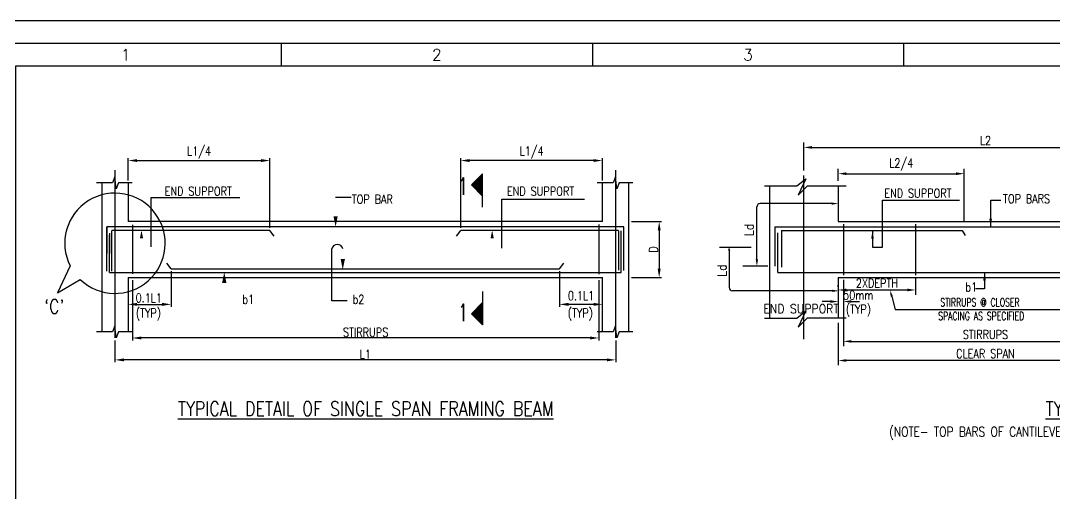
# Model space of a CAD drawing. Extents: x 455722 to 896904, y -439105 to -272741.
# Drawn here: x 513682 to 545775, y -287431 to -272741 of the extents above; entities that cross this region are included whole.
import ezdxf
from ezdxf.enums import TextEntityAlignment as Align
from ezdxf.lldxf.tags import DXFTag

# ---------------------------------------------------------------- set-up
doc = ezdxf.new("R2010")
doc.units = 0
doc.header["$LTSCALE"] = 500
doc.header["$MEASUREMENT"] = 0
doc.layers.get('DEFPOINTS').update_dxf_attribs({"color": 4})
for name, color, linetype in [('07', 5, 'Continuous'), ('09', 6, 'Continuous'), ('BRAKE LINE', 8, 'Continuous'), ('CEN', 8, 'CENTER'), ('DIM', 5, 'Continuous'), ('hat', 8, 'Continuous'), ('LINK', 2, 'Continuous'), ('NO. SECTION', 1, 'Continuous'), ('PNA', 10, 'Continuous'), ('REINFORCEMENT', 6, 'Continuous'), ('S-COLUMN', 1, 'Continuous'), ('S-CONCRET LINE', 4, 'Continuous'), ('S-REINFORCEMENT', 6, 'Continuous'), ('S-SCHEDULE', 2, 'Continuous'), ('S-TEXT-1', 4, 'Continuous'), ('S-TITLE', 6, 'Continuous'), ('STIRRUPS', 2, 'Continuous'), ('TEXT1', 2, 'Continuous')]:
    doc.layers.add(name, color=color, linetype=linetype)
doc.styles.add('ROMANC', font='simplex.shx', dxfattribs={"width": 0.8, "height": 250})
doc.styles.add('ROMANS', font='simplex.shx', dxfattribs={"width": 0.8, "height": 275, "bigfont": 'bigfont.shx'})
doc.styles.add('ROMENT', font='simplex.shx', dxfattribs={"bigfont": 'bigfont.shx'})
tags = doc.linetypes.add('CENTER', pattern=[2, 1.25, -0.25, 0.25, -0.25]).pattern_tags.tags
tags[10:11] = [DXFTag(74, 4), DXFTag(75, 0), DXFTag(340, '0'), DXFTag(46, 1.0), DXFTag(50, 0.0), DXFTag(44, 0.0), DXFTag(45, 0.0)]
tags[8:9] = [DXFTag(74, 4), DXFTag(75, 0), DXFTag(340, '0'), DXFTag(46, 1.0), DXFTag(50, 0.0), DXFTag(44, 0.0), DXFTag(45, 0.0)]
tags[6:7] = [DXFTag(74, 4), DXFTag(75, 0), DXFTag(340, '0'), DXFTag(46, 1.0), DXFTag(50, 0.0), DXFTag(44, 0.0), DXFTag(45, 0.0)]
tags[4:5] = [DXFTag(74, 4), DXFTag(75, 0), DXFTag(340, '0'), DXFTag(46, 1.0), DXFTag(50, 0.0), DXFTag(44, 0.0), DXFTag(45, 0.0)]
doc.dimstyles.new('Copy of INT2TIMES', dxfattribs={"dimtxt": 300, "dimasz": 275, "dimexe": 75, "dimexo": 75, "dimgap": 40, "dimtad": 1, "dimdec": 0, "dimlfac": 0.5, "dimrnd": 5, "dimzin": 0, "dimdsep": 46, "dimtxsty": 'ROMANS', "dimcen": -1, "dimclrd": 5, "dimclre": 5, "dimclrt": 4, "dimadec": 0, "dimazin": 0, "dimtfac": 1, "dimtdec": 0, "dimtix": 1, "dimtofl": 0, "dimtmove": 2, "dimatfit": 3, "dimfxl": 0, "dimtolj": 1, "dimtzin": 0, "dimarcsym": 0})
doc.dimstyles.new('INT1', dxfattribs={"dimtxt": 250, "dimasz": 250, "dimexe": 150, "dimexo": 60, "dimgap": 75, "dimtad": 1, "dimdec": 0, "dimzin": 0, "dimdsep": 46, "dimtxsty": 'ROMANS', "dimcen": -250, "dimclrd": 5, "dimclre": 5, "dimclrt": 4, "dimadec": 0, "dimazin": 0, "dimtfac": 1, "dimtdec": 0, "dimtix": 1, "dimtofl": 0, "dimtmove": 2, "dimatfit": 3, "dimfxl": 0, "dimtolj": 1, "dimtzin": 0, "dimarcsym": 0})
pattern_1 = [(225, (530373.528, -185814.736), (-19.505621, 19.505621), [])]

# ---------------------------------------------------------------- blocks, each defined once
blk = doc.blocks.new('A1')
at = {"flags": 128}
blk.add_lwpolyline([(0, 0), (82779, 0), (82779, 58231), (0, 58231)], close=True, dxfattribs=at)
at = {"layer": 'PNA'}
for p, q in [((7718, 57739), (7718, 57247)), ((14453, 57739), (14453, 57247)), ((21187, 57739), (21187, 57247))]:
    blk.add_line(p, q, dxfattribs=at)
at = {"layer": 'PNA', "color": 1}
for points in [[(984, 492), (82287, 492), (82287, 57739), (984, 57739)], [(1969, 984), (81794, 984), (81794, 57247), (1969, 57247)]]:
    blk.add_lwpolyline(points, close=True, dxfattribs=at)
at = {"layer": 'PNA', "style": 'ROMANS'}
for s, p in [('1', (4352, 57493)), ('2', (11086, 57493)), ('3', (17821, 57493))]:
    blk.add_text(s, height=246, dxfattribs=at).set_placement(p, align=Align.MIDDLE)
blk = doc.blocks.new('*D24')
at = {"layer": 'DEFPOINTS', "color": 0, "ltscale": 2}
for p in [(517149, -280728), (531636, -280728), (517149, -282603)]:
    blk.add_point(p, dxfattribs=at)
at = {"layer": 'DIM', "color": 5, "lineweight": -2, "ltscale": 2}
for p, q in [((517149, -280803), (517149, -282678)), ((531636, -280803), (531636, -282678)), ((531361, -282603), (517424, -282603))]:
    blk.add_line(p, q, dxfattribs=at)
at = {"layer": 'DIM', "color": 5, "ltscale": 2}
for points in [[(517424, -282557), (517424, -282648), (517149, -282603)], [(531361, -282557), (531361, -282648), (531636, -282603)]]:
    blk.add_solid(points, dxfattribs=at)
at = {"layer": 'DIM', "color": 4, "ltscale": 2, "insert": (524392, -282425), "char_height": 275, "attachment_point": 5, "style": 'ROMANS'}
blk.add_mtext('\\A1;STIRRUPS', dxfattribs=at)
blk = doc.blocks.new('*D25')
at = {"layer": 'DEFPOINTS', "color": 0, "ltscale": 2}
for p in [(516610, -282603), (532156, -282603), (516610, -283284)]:
    blk.add_point(p, dxfattribs=at)
at = {"layer": 'DIM', "color": 5, "lineweight": -2, "ltscale": 2}
for p, q in [((516610, -282678), (516610, -283359)), ((532156, -282678), (532156, -283359)), ((531881, -283284), (516885, -283284))]:
    blk.add_line(p, q, dxfattribs=at)
at = {"layer": 'DIM', "color": 5, "ltscale": 2}
for points in [[(516885, -283238), (516885, -283330), (516610, -283284)], [(531881, -283238), (531881, -283330), (532156, -283284)]]:
    blk.add_solid(points, dxfattribs=at)
at = {"layer": 'DIM', "color": 4, "ltscale": 2, "insert": (524383, -283106), "char_height": 275, "attachment_point": 5, "style": 'ROMANS'}
blk.add_mtext('\\A1;L1', dxfattribs=at)
blk = doc.blocks.new('*D26')
at = {"layer": 'DEFPOINTS', "color": 0, "ltscale": 2}
for p in [(518350, -280453), (517022, -281558), (518350, -281558)]:
    blk.add_point(p, dxfattribs=at)
at = {"layer": 'DIM', "color": 5, "lineweight": -2, "ltscale": 2}
for p, q in [((518350, -280528), (518350, -281633)), ((517297, -281558), (518075, -281558))]:
    blk.add_line(p, q, dxfattribs=at)
at = {"layer": 'DIM', "color": 5, "ltscale": 2}
for points in [[(517297, -281512), (517297, -281604), (517022, -281558)], [(518075, -281512), (518075, -281604), (518350, -281558)]]:
    blk.add_solid(points, dxfattribs=at)
at = {"layer": 'DIM', "color": 4, "ltscale": 2, "insert": (517659, -281358), "char_height": 275, "attachment_point": 5, "style": 'ROMANS'}
blk.add_mtext('\\A1;0.1L1', dxfattribs=at)
blk = doc.blocks.new('*D27')
at = {"layer": 'DEFPOINTS', "color": 0, "ltscale": 2}
for p in [(532569, -278984), (532569, -280728), (533506, -280728)]:
    blk.add_point(p, dxfattribs=at)
at = {"layer": 'DIM', "color": 5, "lineweight": -2, "ltscale": 2}
for p, q in [((532644, -278984), (533581, -278984)), ((533506, -279259), (533506, -280453)), ((532644, -280728), (533581, -280728))]:
    blk.add_line(p, q, dxfattribs=at)
at = {"layer": 'DIM', "color": 5, "ltscale": 2}
for points in [[(533460, -279259), (533552, -279259), (533506, -278984)], [(533460, -280453), (533552, -280453), (533506, -280728)]]:
    blk.add_solid(points, dxfattribs=at)
at = {"layer": 'DIM', "color": 4, "ltscale": 2, "insert": (533329, -279856), "char_height": 275, "attachment_point": 5, "rotation": 90, "style": 'ROMANS'}
blk.add_mtext('\\A1;D', dxfattribs=at)
blk = doc.blocks.new('*D28')
at = {"layer": 'DEFPOINTS', "color": 0, "ltscale": 2}
for p in [(521422, -277089), (517022, -277784), (521422, -279259)]:
    blk.add_point(p, dxfattribs=at)
at = {"layer": 'DIM', "color": 5, "lineweight": -2, "ltscale": 2}
for p, q in [((517022, -277709), (517022, -277014)), ((517297, -277089), (521147, -277089)), ((521422, -279184), (521422, -277014))]:
    blk.add_line(p, q, dxfattribs=at)
at = {"layer": 'DIM', "color": 5, "ltscale": 2}
for points in [[(517297, -277044), (517297, -277135), (517022, -277089)], [(521147, -277044), (521147, -277135), (521422, -277089)]]:
    blk.add_solid(points, dxfattribs=at)
at = {"layer": 'DIM', "color": 4, "ltscale": 2, "insert": (519222, -276840), "char_height": 275, "attachment_point": 5, "style": 'ROMANS'}
blk.add_mtext('\\A1;L1/4', dxfattribs=at)
blk = doc.blocks.new('*D29')
at = {"layer": 'DEFPOINTS', "color": 0, "ltscale": 2}
for p in [(527344, -277089), (531744, -277784), (527344, -279259)]:
    blk.add_point(p, dxfattribs=at)
at = {"layer": 'DIM', "color": 5, "lineweight": -2, "ltscale": 2}
for p, q in [((527344, -279184), (527344, -277014)), ((531469, -277089), (527619, -277089)), ((531744, -277709), (531744, -277014))]:
    blk.add_line(p, q, dxfattribs=at)
at = {"layer": 'DIM', "color": 5, "ltscale": 2}
for points in [[(527619, -277044), (527619, -277135), (527344, -277089)], [(531469, -277044), (531469, -277135), (531744, -277089)]]:
    blk.add_solid(points, dxfattribs=at)
at = {"layer": 'DIM', "color": 4, "ltscale": 2, "insert": (529544, -276840), "char_height": 275, "attachment_point": 5, "style": 'ROMANS'}
blk.add_mtext('\\A1;L1/4', dxfattribs=at)
blk = doc.blocks.new('*D41')
at = {"layer": 'DEFPOINTS', "color": 0, "ltscale": 2}
for p in [(530416, -280453), (530416, -281558), (531744, -281558)]:
    blk.add_point(p, dxfattribs=at)
at = {"layer": 'DIM', "color": 5, "lineweight": -2, "ltscale": 2}
for p, q in [((530416, -280528), (530416, -281633)), ((531469, -281558), (530691, -281558))]:
    blk.add_line(p, q, dxfattribs=at)
at = {"layer": 'DIM', "color": 5, "ltscale": 2}
for points in [[(530691, -281512), (530691, -281604), (530416, -281558)], [(531469, -281512), (531469, -281604), (531744, -281558)]]:
    blk.add_solid(points, dxfattribs=at)
at = {"layer": 'DIM', "color": 4, "ltscale": 2, "insert": (531080, -281289), "char_height": 275, "attachment_point": 5, "style": 'ROMANS'}
blk.add_mtext('\\A1;0.1L1', dxfattribs=at)
blk = doc.blocks.new('*D69')
at = {"layer": 'DEFPOINTS', "color": 0}
for p in [(542977, -277497), (539067, -277872), (542977, -279137)]:
    blk.add_point(p, dxfattribs=at)
at = {"layer": 'DIM', "color": 5, "lineweight": -2}
for p, q in [((539067, -277722), (539067, -277347)), ((539317, -277497), (542727, -277497)), ((542977, -278987), (542977, -277347))]:
    blk.add_line(p, q, dxfattribs=at)
at = {"layer": 'DIM', "color": 5}
for points in [[(539317, -277456), (539317, -277539), (539067, -277497)], [(542727, -277456), (542727, -277539), (542977, -277497)]]:
    blk.add_solid(points, dxfattribs=at)
at = {"layer": 'DIM', "color": 4, "insert": (541022, -277213), "char_height": 275, "attachment_point": 5, "style": 'ROMANS'}
blk.add_mtext('\\A1;L2/4', dxfattribs=at)
blk = doc.blocks.new('*D71')
at = {"layer": 'DEFPOINTS', "color": 0}
for p in [(539067, -281983), (548205, -281983), (539067, -283302)]:
    blk.add_point(p, dxfattribs=at)
at = {"layer": 'DIM', "color": 5, "lineweight": -2}
for p, q in [((539067, -282133), (539067, -283452)), ((548205, -282133), (548205, -283452)), ((547955, -283302), (539317, -283302))]:
    blk.add_line(p, q, dxfattribs=at)
at = {"layer": 'DIM', "color": 5}
for points in [[(539317, -283261), (539317, -283344), (539067, -283302)], [(547955, -283261), (547955, -283344), (548205, -283302)]]:
    blk.add_solid(points, dxfattribs=at)
at = {"layer": 'DIM', "color": 4, "insert": (543636, -283090), "char_height": 275, "attachment_point": 5, "style": 'ROMANS'}
blk.add_mtext('\\A1;CLEAR SPAN', dxfattribs=at)
blk = doc.blocks.new('*D72')
at = {"layer": 'DEFPOINTS', "color": 0}
for p in [(539227, -280648), (548045, -280648), (548045, -282708)]:
    blk.add_point(p, dxfattribs=at)
at = {"layer": 'DIM', "color": 5, "lineweight": -2}
for p, q in [((539227, -280798), (539227, -282858)), ((548045, -280798), (548045, -282858)), ((539477, -282708), (547795, -282708))]:
    blk.add_line(p, q, dxfattribs=at)
at = {"layer": 'DIM', "color": 5}
for points in [[(539477, -282666), (539477, -282750), (539227, -282708)], [(547795, -282666), (547795, -282750), (548045, -282708)]]:
    blk.add_solid(points, dxfattribs=at)
at = {"layer": 'DIM', "color": 4, "insert": (543636, -282496), "char_height": 275, "attachment_point": 5, "style": 'ROMANS'}
blk.add_mtext('\\A1;STIRRUPS', dxfattribs=at)
blk = doc.blocks.new('*D73')
at = {"layer": 'DEFPOINTS', "color": 0}
for p in [(541465, -280577), (541465, -281111), (539067, -281165)]:
    blk.add_point(p, dxfattribs=at)
at = {"layer": 'DIM', "color": 5, "lineweight": -2}
for p, q in [((541465, -280727), (541465, -281261)), ((539067, -281015), (539067, -280961)), ((539317, -281111), (541215, -281111))]:
    blk.add_line(p, q, dxfattribs=at)
at = {"layer": 'DIM', "color": 5}
for points in [[(539317, -281069), (539317, -281153), (539067, -281111)], [(541215, -281069), (541215, -281153), (541465, -281111)]]:
    blk.add_solid(points, dxfattribs=at)
at = {"layer": 'DIM', "color": 4, "insert": (540266, -280899), "char_height": 275, "attachment_point": 5, "style": 'ROMANS'}
blk.add_mtext('\\A1;2XDEPTH', dxfattribs=at)
blk = doc.blocks.new('*D74')
at = {"layer": 'DEFPOINTS', "color": 0}
for p in [(539067, -281429), (539227, -281349), (539067, -281471)]:
    blk.add_point(p, dxfattribs=at)
at = {"layer": 'DIM', "color": 5, "lineweight": -2}
for p, q in [((538817, -281471), (538567, -281471)), ((539067, -281579), (539067, -281621)), ((539227, -281499), (539227, -281621)), ((539477, -281471), (539727, -281471))]:
    blk.add_line(p, q, dxfattribs=at)
at = {"layer": 'DIM', "color": 5}
for points in [[(538817, -281429), (538817, -281512), (539067, -281471)], [(539477, -281429), (539477, -281512), (539227, -281471)]]:
    blk.add_solid(points, dxfattribs=at)
at = {"layer": 'DIM', "color": 4, "insert": (539688, -281271), "char_height": 275, "attachment_point": 5, "style": 'ROMANS'}
blk.add_mtext('\\A1;50mm', dxfattribs=at)
blk = doc.blocks.new('*D76')
at = {"layer": 'DEFPOINTS', "color": 0}
for p in [(549272, -276681), (538001, -277550), (549272, -277550)]:
    blk.add_point(p, dxfattribs=at)
at = {"layer": 'DIM', "color": 5, "lineweight": -2}
for p, q in [((538001, -277400), (538001, -276531)), ((549272, -277400), (549272, -276531)), ((538251, -276681), (549022, -276681))]:
    blk.add_line(p, q, dxfattribs=at)
at = {"layer": 'DIM', "color": 5}
for points in [[(538251, -276639), (538251, -276722), (538001, -276681)], [(549022, -276639), (549022, -276722), (549272, -276681)]]:
    blk.add_solid(points, dxfattribs=at)
at = {"layer": 'DIM', "color": 4, "insert": (543636, -276468), "char_height": 275, "attachment_point": 5, "style": 'ROMANS'}
blk.add_mtext('\\A1;L2', dxfattribs=at)

msp = doc.modelspace()

# ---------------------------------------------------------------- hatches: boundary and pattern name
at = {"layer": 'NO. SECTION', "ltscale": 5}
h = msp.add_hatch(dxfattribs=at)
h.set_pattern_fill('ANSI31', color=256, scale=220.680914, angle=90, style=0)
h.set_pattern_definition(pattern_1)
h.paths.add_polyline_path([(527677.711, -277845.444), (528019.636, -277497.456), (528019.636, -278193.431)])
h = msp.add_hatch(dxfattribs=at)
h.set_pattern_fill('ANSI31', color=256, scale=220.680914, angle=90, style=0)
h.set_pattern_definition(pattern_1)
h.paths.add_polyline_path([(527677.711, -281850.075), (528019.636, -282198.063), (528019.636, -281502.088)])

# ---------------------------------------------------------------- linework, layer by layer
at = {"layer": '07', "elevation": 0, "flags": 128}
msp.add_lwpolyline([(523683.161, -279830.42, 0, 0, 0), (523683.161, -280480.277, 0, 132, 0), (523683.161, -280150.496, 132, 132, 0)], format="xyseb", dxfattribs=at)
at = {"layer": 'BRAKE LINE', "ltscale": 2, "elevation": 0}
for points in [[(517139.025, -277783.575), (516716.896, -277783.575), (516644.825, -277968.806), (516603.642, -277598.345), (516531.571, -277783.575), (516032.223, -277783.575)], [(532685.831, -277783.575), (532263.701, -277783.575), (532191.63, -277968.806), (532150.447, -277598.345), (532078.376, -277783.575), (531579.028, -277783.575)], [(517139.025, -282408.864), (516716.896, -282408.864), (516644.825, -282594.094), (516603.642, -282223.633), (516531.571, -282408.864), (516032.223, -282408.864)], [(532685.831, -282408.864), (532263.701, -282408.864), (532191.63, -282594.094), (532150.447, -282223.633), (532078.376, -282408.864), (531579.028, -282408.864)]]:
    msp.add_lwpolyline(points, dxfattribs=at)
at = {"layer": 'CEN'}
for p, q in [((516609.51, -277384.943), (516609.51, -282602.639)), ((532156.316, -282602.639), (532156.316, -277384.943)), ((538000.713, -282642.232), (538000.713, -277549.714))]:
    msp.add_line(p, q, dxfattribs=at)
at = {"layer": 'DIM', "ltscale": 2}
for p, q in [((517737.129, -278240.974), (520486.072, -278240.974)), ((517737.129, -279768.322), (517737.129, -278240.974)), ((523939.64, -278238.953), (523459.345, -278238.953)), ((528623.542, -279815.138), (528623.542, -278287.791)), ((528623.542, -278287.791), (531185.483, -278287.791)), ((536540.073, -280163.421), (536540.073, -278532.114)), ((523341.509, -281446.764), (523341.509, -279830.42)), ((536357.227, -279794.504), (535375.102, -279794.504)), ((535676.539, -279878.202), (535676.539, -281031.926)), ((536880.223, -280370.5), (536098.56, -280370.5)), ((514829.887, -281204.921), (515532.173, -280785.174)), ((523821.803, -281446.764), (523341.509, -281446.764)), ((538877.251, -281137.338), (535781.951, -281137.338))]:
    msp.add_line(p, q, dxfattribs=at)
at = {"layer": 'DIM'}
for p, q in [((538861.83, -278426.702), (536645.485, -278426.702)), ((515220.332, -280365.242), (514829.887, -281204.921)), ((540727.497, -281316.553), (540829.006, -281715.485)), ((540829.006, -281715.485), (546241.474, -281715.485))]:
    msp.add_line(p, q, dxfattribs=at)
at = {"layer": 'DIM', "ltscale": 2, "elevation": 0, "flags": 128}
for points in [[(523459.345, -278238.953, 0, 0, 0), (523459.345, -279149.496, 0, 132, 0), (523459.345, -278819.715, 132, 132, 0)], [(528623.542, -279815.138, 0, 0, 0), (528320.521, -279815.138, 0, 0, 0), (528320.521, -279255.183, 0, 99, 0), (528320.521, -279502.518, 99, 99, 0)], [(517737.129, -279768.322, 0, 0, 0), (517434.108, -279768.322, 0, 0, 0), (517434.108, -279257.866, 0, 99, 0), (517434.108, -279505.202, 99, 99, 0)], [(520484.002, -281446.764, 0, 0, 0), (520003.708, -281446.764, 0, 0, 0), (520003.708, -280559.356, 0, 132, 0), (520003.708, -280889.137, 132, 132, 0)]]:
    msp.add_lwpolyline(points, format="xyseb", dxfattribs=at)
at = {"layer": 'DIM', "ltscale": 2}
for centre, radius, start, end in [((516609.51, -279659.391), 1558.217, 226.2597038, 206.9354204), ((523512.335, -279869.526), 175.245, 12.893919, 167.106081), ((535781.951, -281031.926), 105.413, 180, 270)]:
    msp.add_arc(centre, radius, start, end, dxfattribs=at)
at = {"layer": 'DIM', "color": 5}
msp.add_arc((536645.485, -278532.114), 105.413, 90, 180, dxfattribs=at)
for points in [[(538861.83, -278391.089), (538861.83, -278462.312), (539075.506, -278426.702)], [(538877.251, -281172.951), (538877.251, -281101.725), (539090.924, -281137.338)]]:
    msp.add_solid(points, dxfattribs=at)
at = {"layer": 'DIM', "ltscale": 2}
for points in [[(535713.443, -279878.202), (535642.217, -279878.202), (535677.83, -279787.908)], [(536575.683, -280163.421), (536504.46, -280163.421), (536540.073, -280377.096)]]:
    msp.add_solid(points, dxfattribs=at)
at = {"layer": 'DIM'}
msp.add_solid([(540693.236, -281325.268), (540761.754, -281307.834), (540675.193, -281111.004)], dxfattribs=at)
at = {"layer": 'hat', "elevation": 0}
for points in [[(536778.902, -277879.081), (537779.244, -277879.081), (538055.816, -277655.143), (537824.101, -278162.737), (538108.142, -277871.618), (539311.891, -277871.618)], [(536778.902, -281982.982), (537779.244, -281982.982), (538055.816, -281759.044), (537824.101, -282266.638), (538108.142, -281975.519), (539311.891, -281975.519)]]:
    msp.add_lwpolyline(points, dxfattribs=at)
at = {"layer": 'LINK'}
for p, q in [((531636.169, -279073.267), (531636.169, -280622.252)), ((539227.379, -279064.496), (539227.379, -280647.777)), ((541465.022, -279064.496), (541465.022, -280647.777))]:
    msp.add_line(p, q, dxfattribs=at)
at = {"layer": 'NO. SECTION'}
for p, q in [((528019.636, -277497.456), (527677.711, -277845.444)), ((528019.636, -278537.914), (528019.636, -277497.456)), ((528019.636, -278193.431), (527677.711, -277845.444)), ((528019.636, -281157.605), (528019.636, -282198.063)), ((528019.636, -281502.088), (527677.711, -281850.075)), ((528019.636, -282198.063), (527677.711, -281850.075))]:
    msp.add_line(p, q, dxfattribs=at)
at = {"layer": 'REINFORCEMENT', "linetype": 'Continuous'}
msp.add_arc((532230.016, -279268.296), 8.8, 0, 90, dxfattribs=at)
at = {"layer": 'S-COLUMN', "color": 10, "ltscale": 2}
for p, q in [((517022.01, -277783.575), (517022.01, -278984.496)), ((531743.816, -278984.496), (531743.816, -277800.417)), ((532568.816, -282408.864), (532568.816, -277800.417)), ((536934.044, -277879.081), (536934.044, -281982.982)), ((539067.379, -277871.618), (539067.379, -278984.496)), ((517022.01, -280727.777), (517022.01, -282408.864)), ((531743.816, -282408.864), (531743.816, -280727.777)), ((539067.379, -280727.777), (539067.379, -281975.519))]:
    msp.add_line(p, q, dxfattribs=at)
at = {"layer": 'S-COLUMN', "color": 10, "ltscale": 2, "elevation": 0}
msp.add_lwpolyline([(516197.01, -277783.575), (516197.01, -282408.864)], dxfattribs=at)
at = {"layer": 'S-CONCRET LINE', "color": 130}
for p, q in [((531743.816, -278984.496), (517022.01, -278984.496)), ((539067.379, -278984.496), (548205.374, -278984.496)), ((517022.01, -280727.777), (531743.816, -280727.777)), ((539067.379, -280727.777), (548205.374, -280727.777))]:
    msp.add_line(p, q, dxfattribs=at)
at = {"layer": 'S-REINFORCEMENT', "linetype": 'Continuous'}
for p, q in [((532403.816, -279149.496), (516362.01, -279149.496)), ((516362.01, -280528.33), (516362.01, -279149.496)), ((532403.816, -280505.633), (532403.816, -279149.496)), ((516444.51, -280562.777), (516444.51, -279402.101)), ((516511.61, -280528.33), (516511.61, -279268.296)), ((521422.01, -279259.496), (516520.41, -279259.496)), ((521547.51, -279439.276), (521422.01, -279259.496)), ((527218.316, -279439.276), (527343.816, -279259.496)), ((532230.016, -279259.496), (527343.816, -279259.496)), ((532238.816, -279268.296), (532238.816, -280498.219)), ((532321.316, -280562.777), (532321.316, -279274.357)), ((518349.509, -280452.777), (518224.009, -280272.997)), ((518349.509, -280452.777), (530416.316, -280452.777)), ((530416.316, -280452.777), (530548.075, -280277.533)), ((516444.51, -280562.777), (532321.316, -280562.777))]:
    msp.add_line(p, q, dxfattribs=at)
at = {"layer": 'S-REINFORCEMENT'}
for p, q in [((537094.044, -279145.917), (546027.588, -279145.917)), ((537094.044, -279145.917), (537094.044, -280371.824)), ((537191.139, -280567.777), (537191.139, -279337.833)), ((537302.61, -279264.692), (542909.744, -279264.692)), ((537302.61, -279264.692), (537302.61, -280402.227)), ((542909.744, -279264.692), (543009.051, -279422.352)), ((537191.139, -280567.777), (550186.57, -280567.777))]:
    msp.add_line(p, q, dxfattribs=at)
at = {"layer": 'S-REINFORCEMENT', "linetype": 'Continuous', "elevation": 0}
for points in [[(516362.01, -279149.496), (516362.01, -279974.496)], [(516444.51, -279349.588), (516444.51, -279974.496)]]:
    msp.add_lwpolyline(points, dxfattribs=at)
at = {"layer": 'S-REINFORCEMENT'}
msp.add_arc((516520.41, -279268.296), 8.8, 90, 180, dxfattribs=at)
at = {"layer": 'STIRRUPS'}
msp.add_line((517148.824, -279084.095), (517148.824, -280612.299), dxfattribs=at)

# ---------------------------------------------------------------- block references
at = {"xscale": 1.434849416022188, "yscale": 1.434849416022188, "zscale": 1.434849416022188}
msp.add_blockref('A1', (510695.778, -356294.5), dxfattribs=at)

# ---------------------------------------------------------------- texts
at = {"layer": '09', "color": 2, "style": 'ROMANC', "width": 0.8}
msp.add_text("`C'", height=440, dxfattribs=at).set_placement((514726.351, -281626.377), align=Align.MIDDLE)
at = {"layer": 'NO. SECTION', "style": 'ROMANS', "width": 0.7}
for p in [(527418.632, -277884.62), (527418.632, -281810.899)]:
    msp.add_text('1', height=533.333, dxfattribs=at).set_placement(p, align=Align.MIDDLE)
at = {"layer": 'S-SCHEDULE', "color": 4, "style": 'ROMANS', "width": 0.7}
for s, p in [('STIRRUPS @ CLOSER', (542235.436, -281620.206)), ('SPACING AS SPECIFIED', (542170.82, -282045.241))]:
    msp.add_text(s, height=250, dxfattribs=at).set_placement(p)
at = {"layer": 'S-TEXT-1', "width": 0.8}
for s, style, p in [('END SUPPORT', 'ROMENT', (518153.267, -278179.702)), ('END SUPPORT', 'ROMENT', (528781.226, -278179.702)), ('TOP BAR', 'ROMENT', (523965.122, -278428.072)), ('END SUPPORT', 'ROMENT', (540497.412, -278241.892)), ('TOP BARS', 'ROMENT', (544181.77, -278415.288)), ('b1', 'ROMENT', (543009.704, -281156.507)), ('b1', 'ROMENT', (520566.345, -281540.332)), ('b2', 'ROMENT', (523987.142, -281540.332)), ('(TYP)', 'ROMENT', (517257.525, -281963.371)), ('(TYP)', 'ROMENT', (530669.034, -281963.371)), ('(TYP)', 'ROMANS', (539301.502, -281847.161))]:
    msp.add_text(s, height=275, dxfattribs=dict(at, style=style)).set_placement(p)
at = {"layer": 'S-TEXT-1', "style": 'ROMANS', "width": 0.9}
for p in [(536295.351, -279244.325), (535455.22, -280508.044)]:
    msp.add_text('Ld', height=275, rotation=90, dxfattribs=at).set_placement(p, align=Align.MIDDLE)
msp.add_text('END SUPPORT', height=275, dxfattribs=at).set_placement((537911.594, -281693.64), align=Align.MIDDLE_CENTER)
at = {"layer": 'S-TITLE', "style": 'ROMANS', "width": 0.8}
for s, p in [('%%UTYPICAL DETAIL OF SINGLE SPAN FRAMING BEAM', (524397.276, -284801.618)), ('%%UTYPICAL DETAIL OF CONTINUOUS FRAMING BEAM.', (551358.433, -284801.618))]:
    msp.add_text(s, height=450, dxfattribs=at).set_placement(p, align=Align.MIDDLE_CENTER)
at = {"layer": 'TEXT1', "linetype": 'ByBlock', "style": 'ROMANS', "width": 0.8}
msp.add_text('(NOTE- TOP BARS OF CANTILEVER BEAMS TO BE ANCHORED INTO ADJACENT SPAN FOR MIN. 1.5XL, WHERE L IS CANTILEVER SPAN.)', height=300, dxfattribs=at).set_placement((551358.433, -285515.978), align=Align.MIDDLE_CENTER)

# ---------------------------------------------------------------- dimensions: what is measured, and where the dimension line sits
at = {"layer": 'DIM'}
for base, p1, p2, text, picture, middle in [((549272.04, -276680.827), (538000.713, -277549.714), (549272.04, -277549.714), 'L2', '*D76', (543636.377, -276468.327)), ((542976.729, -277497.35), (539067.379, -277871.618), (542976.729, -279136.664), 'L2/4', '*D69', (541022.054, -277212.826)), ((541465.022, -281111.004), (539067.379, -281164.556), (541465.022, -280577.079), '2XDEPTH', '*D73', (540266.201, -280898.504)), ((548045.374, -282708.135), (539227.379, -280647.777), (548045.374, -280647.777), 'STIRRUPS', '*D72', (543636.377, -282495.635)), ((539067.379, -283302.241), (548205.374, -281982.982), (539067.379, -281982.982), 'CLEAR SPAN', '*D71', (543636.377, -283089.741))]:
    dim = msp.add_linear_dim(base=base, p1=p1, p2=p2, text=text, dimstyle='INT1', override={"dimexo": 150, "dimlfac": 0.25}, dxfattribs=at)
    dim.commit()
    dim.dimension.update_dxf_attribs({"geometry": picture, "text_midpoint": middle})
at = {"layer": 'DIM', "ltscale": 2}
dim = msp.add_linear_dim(base=(521422.01, -277089.403), p1=(517022.01, -277783.575), p2=(521422.01, -279259.496), text='L1/4', dimstyle='Copy of INT2TIMES', dxfattribs=at)
dim.commit()
dim.dimension.update_dxf_attribs({"geometry": '*D28', "text_midpoint": (519222.01, -276839.88)})
for base, p1, p2, angle, text, picture, middle in [((527343.816, -277089.403), (531743.816, -277783.575), (527343.816, -279259.496), 180, 'L1/4', '*D29', (529543.816, -276839.88)), ((533506.247, -280727.777), (532568.816, -278984.496), (532568.816, -280727.777), 270, 'D', '*D27', (533328.747, -279856.137)), ((517148.824, -282602.639), (531636.169, -280727.777), (517148.824, -280727.777), 180, 'STIRRUPS', '*D24', (524392.496, -282425.139)), ((516609.51, -283283.725), (532156.316, -282602.639), (516609.51, -282602.639), 180, 'L1', '*D25', (524382.913, -283106.225))]:
    dim = msp.add_linear_dim(base=base, p1=p1, p2=p2, angle=angle, text=text, dimstyle='Copy of INT2TIMES', dxfattribs=at)
    dim.commit()
    dim.dimension.update_dxf_attribs({"geometry": picture, "text_midpoint": middle})
dim = msp.add_linear_dim(base=(518349.509, -281557.994), p1=(517022.01, -281557.994), p2=(518349.509, -280452.777), text='0.1L1', dimstyle='Copy of INT2TIMES', dxfattribs=at)
dim.commit()
dim.dimension.update_dxf_attribs({"geometry": '*D26', "text_midpoint": (517658.88, -281357.994), "dimtype": 160})
dim = msp.add_linear_dim(base=(530416.316, -281557.994), p1=(531743.816, -281557.994), p2=(530416.316, -280452.777), angle=180, text='0.1L1', dimstyle='Copy of INT2TIMES', dxfattribs=at)
dim.commit()
dim.dimension.update_dxf_attribs({"geometry": '*D41', "text_midpoint": (531080.066, -281288.659), "dimtype": 160})
at = {"layer": 'DIM'}
dim = msp.add_linear_dim(base=(539067.379, -281470.601), p1=(539227.379, -281348.612), p2=(539067.379, -281428.612), text='50mm', dimstyle='INT1', override={"dimexo": 150, "dimlfac": 0.25}, dxfattribs=at)
dim.commit()
dim.dimension.update_dxf_attribs({"geometry": '*D74', "text_midpoint": (539687.866, -281270.601), "dimtype": 160})

# ---------------------------------------------------------------- leaders
for points in [[(540129.4, -279264.973), (540129.4, -279777.141), (540441.11, -279777.141), (540441.11, -278318.146), (542833.879, -278318.146)], [(543798.879, -279145.917), (543798.879, -278318.146), (544109.089, -278318.146)], [(543606.895, -280567.777), (543606.895, -281078.643), (543323.016, -281078.643)]]:
    msp.add_leader(points, dimstyle='INT1', override={"dimexo": 150, "dimlfac": 0.25}, dxfattribs=at)

doc.saveas('drawing.dxf')
